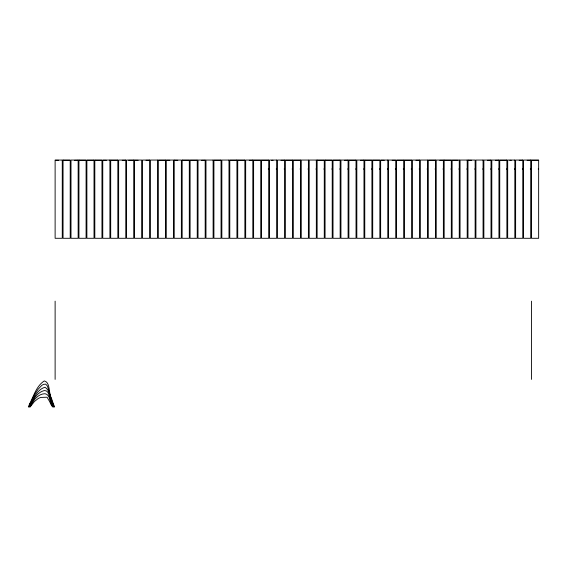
<?xml version="1.0" encoding="UTF-8"?>
<svg xmlns="http://www.w3.org/2000/svg" width="567" height="567" viewBox="0 0 567 567"><rect width="100%" height="100%" fill="white"/><g stroke="black" fill="none" stroke-linecap="round" stroke-linejoin="round"><path stroke-width="0.85" d="M62.086 160.057L55.119 160.057L55.119 238.289L62.264 238.289L62.264 160.057M63.242 160.057L70.209 160.057L70.209 238.289L63.057 238.289L63.057 160.057M79.118 160.057L86.085 160.057L86.085 238.289L78.941 238.289L78.941 160.057M93.846 160.057L86.879 160.057L86.879 238.289L94.023 238.289L94.023 160.057M95.001 160.057L101.961 160.057L101.961 238.289L94.817 238.289L94.817 160.057M110.884 160.057L117.66 160.057M125.598 160.057L118.638 160.057L118.638 238.289L125.782 238.289L125.782 160.057M134.698 160.057L141.665 160.057L141.665 238.289L134.514 238.289L134.514 160.057M173.233 160.057L166.273 160.057L166.273 238.289L173.424 238.289L173.424 160.057M174.402 160.057L181.362 160.057L181.362 238.289L174.218 238.289L174.218 160.057M182.34 160.057L189.116 160.057M220.868 160.057L213.915 160.057L213.915 238.289L221.059 238.289L221.059 160.057M237.913 160.057L244.703 160.057M253.796 160.057L260.756 160.057L260.756 238.289L253.612 238.289L253.612 160.057M261.734 160.057L268.517 160.057M317.314 160.057L324.09 160.057M325.26 160.057L332.219 160.057L332.219 238.289L325.068 238.289L325.068 160.057M364.957 160.057L371.917 160.057L371.917 238.289L364.772 238.289L364.772 160.057M372.895 160.057L379.855 160.057L379.855 238.289L372.71 238.289L372.71 160.057M388.778 160.057L395.738 160.057L395.738 238.289L388.586 238.289L388.586 160.057M403.484 160.057L396.531 160.057L396.531 238.289L403.676 238.289L403.676 160.057M404.668 160.057L411.415 160.057M444.372 160.057L451.112 160.057M468.186 160.057L475.132 160.057L475.132 238.289L467.988 238.289L467.988 160.057M531.704 160.057L538.65 160.057L538.65 238.289L531.506 238.289L531.506 160.057M55.304 160.333L58.692 160.333M63.242 160.333L70.025 160.333M74.575 160.333L78.147 160.333M79.118 160.333L86.085 160.333M87.063 160.333L93.846 160.333M95.001 160.333L101.784 160.333M102.939 160.333L106.334 160.333M110.884 160.333L117.66 160.333M122.21 160.333L125.782 160.333M128.723 160.333L133.543 160.333M134.698 160.333L138.093 160.333M146.031 160.333L149.603 160.333M158.519 160.333L165.479 160.333M166.464 160.333L169.852 160.333M174.402 160.333L177.79 160.333M182.34 160.333L189.116 160.333M190.285 160.333L197.054 160.333M201.611 160.333L204.992 160.333M213.915 160.333L221.059 160.333M229.975 160.333L236.942 160.333M237.913 160.333L244.703 160.333M249.246 160.333L252.818 160.333M253.796 160.333L260.756 160.333M261.734 160.333L268.517 160.333M271.636 160.333L273.067 160.333M281.005 160.333L284.577 160.333M285.371 160.333L292.515 160.333M293.309 160.333L300.46 160.333M317.314 160.333L324.09 160.333M325.26 160.333L332.219 160.333M333.013 160.333L340.157 160.333M344.523 160.333L348.095 160.333M348.889 160.333L356.033 160.333M360.399 160.333L363.979 160.333M364.957 160.333L371.725 160.333M372.895 160.333L379.855 160.333M380.833 160.333L384.22 160.333M392.158 160.333L395.738 160.333M396.723 160.333L403.477 160.333M404.661 160.333L411.422 160.333M415.98 160.333L419.552 160.333M428.489 160.333L435.435 160.333M439.801 160.333L443.373 160.333M444.372 160.333L451.112 160.333M452.31 160.333L457.824 160.333M468.186 160.333L471.56 160.333M487.436 160.333L491.015 160.333M495.381 160.333L498.953 160.333M499.747 160.333L506.891 160.333M509.832 160.333L511.257 160.333M519.195 160.333L522.774 160.333M527.14 160.333L530.712 160.333M531.704 160.333L538.65 160.333M268.255 169.016L268.701 169.016M276.193 169.016L276.639 169.016M284.131 169.016L284.577 169.016M292.069 169.016L292.515 169.016M300.014 169.016L300.46 169.016M307.952 169.016L308.398 169.016M315.89 169.016L316.336 169.016M323.828 169.016L324.274 169.016M331.773 169.016L332.219 169.016M339.711 169.016L340.157 169.016M347.649 169.016L348.095 169.016M355.587 169.016L356.033 169.016M363.532 169.016L363.979 169.016M371.47 169.016L371.917 169.016M379.408 169.016L379.855 169.016M387.346 169.016L387.793 169.016M395.291 169.016L395.738 169.016M403.229 169.016L403.676 169.016M411.167 169.016L411.614 169.016M419.105 169.016L419.552 169.016M427.05 169.016L427.497 169.016M434.988 169.016L435.435 169.016M442.926 169.016L443.373 169.016M450.864 169.016L451.311 169.016M458.809 169.016L459.256 169.016M466.747 169.016L467.194 169.016M474.685 169.016L475.132 169.016M482.623 169.016L483.07 169.016M490.568 169.016L491.015 169.016M498.506 169.016L498.953 169.016M506.444 169.016L506.891 169.016M514.382 169.016L514.829 169.016M522.32 169.016L522.774 169.016M530.265 169.016L530.712 169.016M538.203 169.016L538.65 169.016M531.506 301.162L531.506 379.394M451.311 160.057L451.311 238.289L444.167 238.289L444.167 160.057M411.614 160.057L411.614 238.289L404.469 238.289L404.469 160.057M324.274 160.057L324.274 238.289L317.13 238.289L317.13 160.057M268.701 160.057L268.701 238.289L261.55 238.289L261.55 160.057M244.88 160.057L244.88 238.289L237.736 238.289L237.736 160.057M189.3 160.057L189.3 238.289L182.156 238.289L182.156 160.057M117.844 160.057L117.844 238.289L110.7 238.289L110.7 160.057M55.119 301.162L55.119 379.394M29.604 403.952L28.35 406.943L28.797 406.943L34.771 394.384L38.003 389.366L41.823 385.34L43.503 384.376L45.672 384.142L47.458 386.077L51.966 401.266L54.127 406.943L54.581 406.943A101.883 101.883 0 0 1 51.533 398.459C48.393 393.824 50.619 382.293 44.276 380.925C36.43 385.978 33.687 396.028 29.604 403.952M30.292 404.604L29.25 406.943L29.697 406.943C32.723 400.415 36.678 392.456 44.276 390.557C49.506 390.231 48.946 397.687 50.888 400.919A107.532 107.532 0 0 0 53.227 406.943L53.681 406.943C49.556 401.245 51.2 390.947 45.013 387.254C37.28 389.38 33.836 398.176 30.292 404.604M31.107 404.973L30.15 406.943L34.438 401.479L38.273 398.481A12.29 12.29 0 0 1 41.001 397.417L47.054 397.219L49.598 401.479A84.306 84.306 0 0 0 51.462 405.306L52.781 406.943C49.584 403.265 50.683 394.639 45.013 393.718C38.457 393.803 33.843 399.622 31.107 404.973M78.147 160.057L71.003 160.057L71.003 238.289L78.147 238.289L78.147 160.057M109.906 160.057L102.762 160.057L102.762 238.289L109.906 238.289L109.906 160.057M133.72 160.057L126.576 160.057L126.576 238.289L133.72 238.289L133.72 160.057M149.603 160.057L142.459 160.057L142.459 238.289L149.603 238.289L149.603 160.057M157.541 160.057L150.397 160.057L150.397 238.289L157.541 238.289L157.541 160.057M165.479 160.057L158.335 160.057L158.335 238.289L165.479 238.289L165.479 160.057M197.238 160.057L190.094 160.057L190.094 238.289L197.238 238.289L197.238 160.057M205.183 160.057L198.032 160.057L198.032 238.289L205.183 238.289L205.183 160.057M213.121 160.057L205.977 160.057L205.977 238.289L213.121 238.289L213.121 160.057M228.997 160.057L221.853 160.057L221.853 238.289L228.997 238.289L228.997 160.057M236.942 160.057L229.791 160.057L229.791 238.289L236.942 238.289L236.942 160.057M252.818 160.057L245.674 160.057L245.674 238.289L252.818 238.289L252.818 160.057M276.639 160.057L269.495 160.057L269.495 238.289L276.639 238.289L276.639 160.057M284.577 160.057L277.433 160.057L277.433 238.289L284.577 238.289L284.577 160.057M292.515 160.057L285.371 160.057L285.371 238.289L292.515 238.289L292.515 160.057M300.46 160.057L293.309 160.057L293.309 238.289L300.46 238.289L300.46 160.057M308.398 160.057L301.254 160.057L301.254 238.289L308.398 238.289L308.398 160.057M316.336 160.057L309.192 160.057L309.192 238.289L316.336 238.289L316.336 160.057M340.157 160.057L333.013 160.057L333.013 238.289L340.157 238.289L340.157 160.057M348.095 160.057L340.951 160.057L340.951 238.289L348.095 238.289L348.095 160.057M356.033 160.057L348.889 160.057L348.889 238.289L356.033 238.289L356.033 160.057M363.979 160.057L356.827 160.057L356.827 238.289L363.979 238.289L363.979 160.057M387.793 160.057L380.648 160.057L380.648 238.289L387.793 238.289L387.793 160.057M419.552 160.057L412.407 160.057L412.407 238.289L419.552 238.289L419.552 160.057M427.497 160.057L420.345 160.057L420.345 238.289L427.497 238.289L427.497 160.057M435.435 160.057L428.291 160.057L428.291 238.289L435.435 238.289L435.435 160.057M443.373 160.057L436.229 160.057L436.229 238.289L443.373 238.289L443.373 160.057M459.256 160.057L452.105 160.057L452.105 238.289L459.256 238.289L459.256 160.057M467.194 160.057L460.05 160.057L460.05 238.289L467.194 238.289L467.194 160.057M483.07 160.057L475.926 160.057L475.926 238.289L483.07 238.289L483.07 160.057M491.015 160.057L483.864 160.057L483.864 238.289L491.015 238.289L491.015 160.057M498.953 160.057L491.809 160.057L491.809 238.289L498.953 238.289L498.953 160.057M506.891 160.057L499.747 160.057L499.747 238.289L506.891 238.289L506.891 160.057M514.829 160.057L507.685 160.057L507.685 238.289L514.829 238.289L514.829 160.057M522.774 160.057L515.623 160.057L515.623 238.289L522.774 238.289L522.774 160.057M530.712 160.057L523.568 160.057L523.568 238.289L530.712 238.289L530.712 160.057"/></g></svg>
